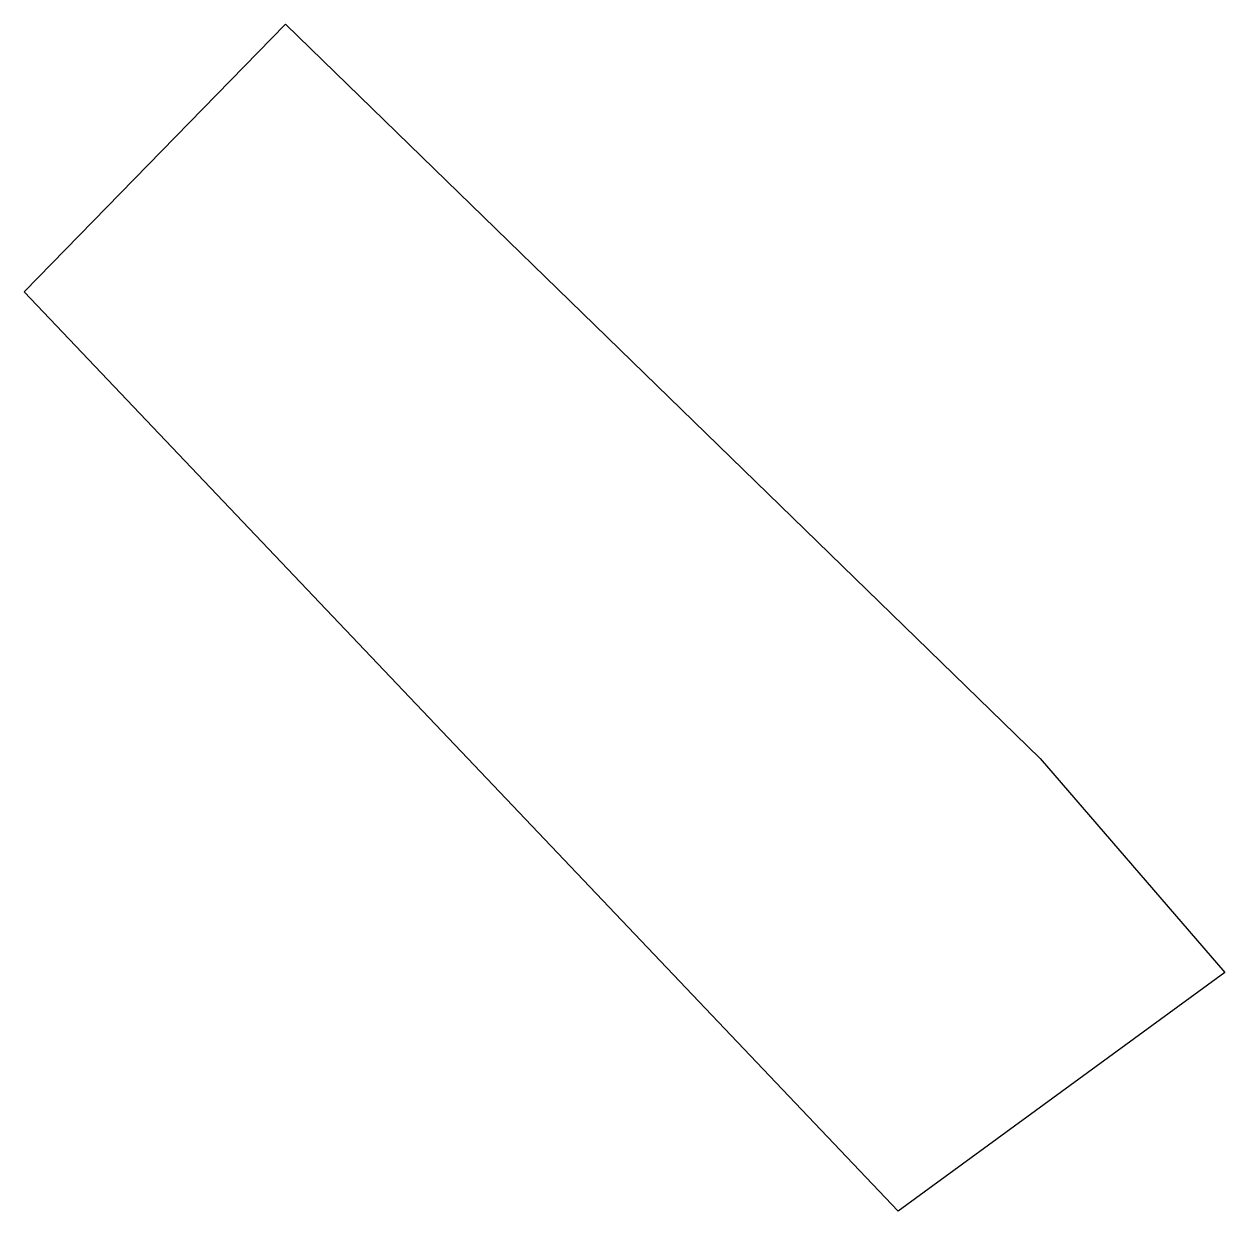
# Model space of a CAD drawing. Header units: millimetres. Extents: x 614561 to 614577.3, y 1319553.4 to 1319569.5.
import ezdxf

# ---------------------------------------------------------------- set-up
doc = ezdxf.new("R2010")
doc.units = ezdxf.units.MM

msp = doc.modelspace()

# ---------------------------------------------------------------- linework, layer by layer
at = {"flags": 128}
msp.add_lwpolyline([(614577.291, 1319556.588), (614572.86, 1319553.354), (614561, 1319565.818), (614564.546, 1319569.451), (614574.786, 1319559.49), (614577.291, 1319556.588)], dxfattribs=at)

doc.saveas('drawing.dxf')
